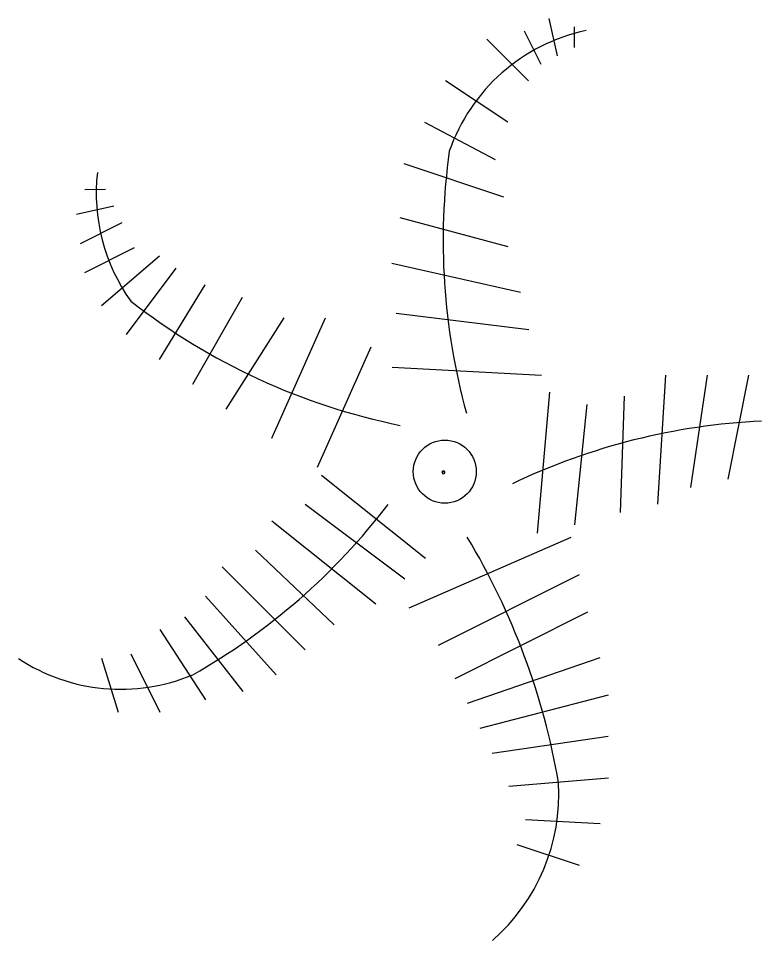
# Model space of a CAD drawing. Extents: x 0 to 613264, y -387505 to 675.
# Drawn here: x 391542 to 394609, y -237269 to -233466 of the extents above; entities that cross this region are included whole.
import ezdxf

# ---------------------------------------------------------------- set-up
doc = ezdxf.new("R2010")
doc.units = 0
doc.layers.add('prlm-VRD', color=2, linetype='Continuous')
doc.layers.add('SA - légende prestations', color=252, linetype='Continuous')

# ---------------------------------------------------------------- blocks, each defined once
blk = doc.blocks.new('A$C1F970F0F')
at = {"layer": 'SA - légende prestations', "ltscale": 0.512}
for p, q in [((-8121.77, 10694.14), (-8125.21, 10709.55)), ((-8135.48, 10704.39), (-8128.61, 10690.7)), ((-8114.93, 10706.14), (-8114.92, 10697.57)), ((-8133.74, 10683.85), (-8150.89, 10700.95)), ((-8142.28, 10666.71), (-8167.99, 10683.8)), ((-8147.39, 10651.29), (-8176.53, 10666.66)), ((-8143.94, 10635.88), (-8185.07, 10649.52)), ((-8316.92, 10639.05), (-8308.36, 10639.06)), ((-8320.33, 10628.77), (-8304.92, 10632.22)), ((-8142.2, 10615.33), (-8186.75, 10627.25)), ((-8318.6, 10616.78), (-8301.49, 10625.37)), ((-8316.87, 10604.8), (-8296.33, 10615.1)), ((-8310, 10591.11), (-8286.05, 10611.69)), ((-8137.04, 10596.5), (-8190.14, 10608.41)), ((-8299.71, 10579.14), (-8279.19, 10606.57)), ((-8285.99, 10568.88), (-8267.2, 10599.73)), ((-8272.27, 10558.63), (-8251.78, 10594.62)), ((-8258.56, 10548.37), (-8234.64, 10586.08)), ((-8239.7, 10536.41), (-8217.51, 10586.11)), ((-8133.59, 10581.09), (-8188.4, 10587.86)), ((-8220.85, 10524.45), (-8198.66, 10574.15)), ((-8128.42, 10562.26), (-8190.08, 10565.6)), ((-8080.39, 10509.24), (-8077.05, 10562.34)), ((-8066.7, 10516.11), (-8059.92, 10562.36)), ((-8051.3, 10519.56), (-8042.8, 10562.39)), ((-8130.04, 10497.18), (-8124.99, 10555.42)), ((-8095.8, 10505.79), (-8094.16, 10553.75)), ((-8114.63, 10500.63), (-8109.57, 10550.3)), ((-8176.27, 10486.84), (-8219.13, 10521.03)), ((-8184.82, 10478.26), (-8225.96, 10509.03)), ((-8196.79, 10467.97), (-8239.65, 10502.16)), ((-8116.34, 10495.49), (-8183.09, 10466.28)), ((-8213.9, 10459.38), (-8246.49, 10490.16)), ((-8225.87, 10449.09), (-8260.18, 10483.29)), ((-8112.89, 10480.08), (-8171.08, 10450.88)), ((-8237.85, 10438.8), (-8267.01, 10471.29)), ((-8109.44, 10464.67), (-8164.2, 10437.19)), ((-8251.54, 10431.93), (-8275.56, 10462.72)), ((-8266.95, 10428.48), (-8285.83, 10457.56)), ((-8302.9, 10423.29), (-8309.79, 10445.54)), ((-8285.78, 10423.31), (-8297.8, 10447.27)), ((-8104.28, 10445.84), (-8159.05, 10426.92)), ((-8100.83, 10430.43), (-8153.9, 10416.65)), ((-8100.8, 10413.31), (-8148.75, 10406.39)), ((-8100.78, 10396.18), (-8141.88, 10392.7)), ((-8104.18, 10377.34), (-8135.01, 10379.01)), ((-8112.72, 10360.2), (-8138.42, 10368.73))]:
    blk.add_line(p, q, dxfattribs=at)
at = {"layer": 'SA - légende prestations', "ltscale": 0.512, "elevation": 0, "flags": 128}
blk.add_lwpolyline([(-8169.15, 10522.18, -1), (-8168.57, 10522.49)], format="xyb", dxfattribs=at)
at = {"layer": 'SA - légende prestations', "ltscale": 0.8}
blk.add_circle((-8168.31, 10522.61), 13, dxfattribs=at)
at = {"layer": 'SA - légende prestations', "ltscale": 0.512}
for centre, major_axis, start_param, end_param in [((-8094.1, 10629.62), (-24.12, -72.69), 3.670992, 4.697856), ((-7900.59, 10617.86), (-254.74, 84.52), 0.182344, 0.588412), ((-8235.57, 10637.46), (-72.7, 24.09), 0.207983, 0.940114), ((-8133.23, 10803.98), (-84.26, -254.06), 5.940826, 6.402291), ((-8024.91, 10275.47), (-84.54, -254.62), 3.509327, 3.90707), ((-8168.86, 10522.33), (-0.189, -0.583), 3.921081, 7.062674), ((-8168.86, 10522.33), (-0.189, -0.583), 0.779488, 3.921081), ((-8404.83, 10672.37), (-254.86, 84.54), 2.407103, 2.808249), ((-8410.27, 10344.49), (-278.26, 92.34), 3.632762, 4.003335), ((-8302, 10509.43), (-24.1, -72.7), 6.018632, 7.00106), ((-8201.64, 10389.7), (-25.29, -76.34), 1.039156, 1.948194)]:
    blk.add_ellipse(centre, major_axis=major_axis, ratio=1, start_param=start_param, end_param=end_param, dxfattribs=at)

msp = doc.modelspace()

# ---------------------------------------------------------------- block references
at = {"layer": 'prlm-VRD', "xscale": 9.999999999999998, "yscale": 9.999999999999998, "zscale": 9.999999999999998}
msp.add_blockref('A$C1F970F0F', (474984.9, -340561.1, 0), dxfattribs=at)

doc.saveas('drawing.dxf')
